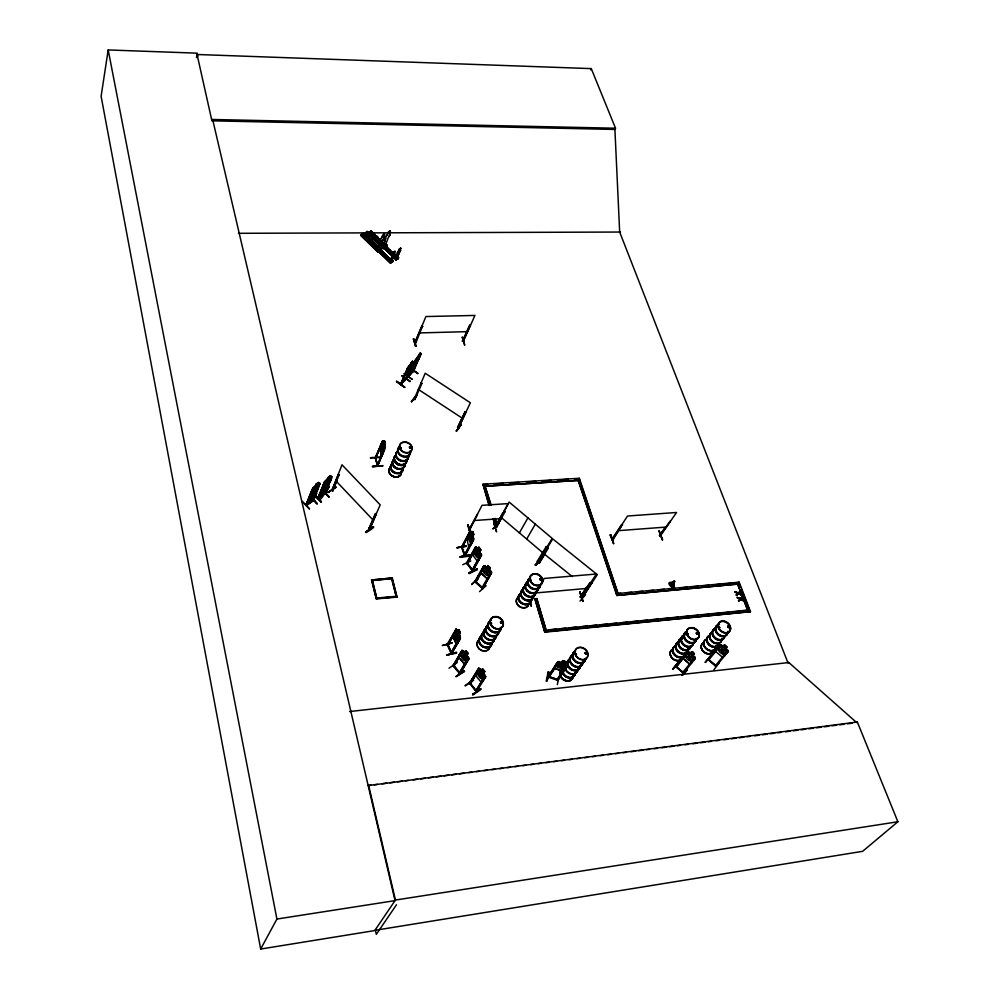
<?xml version="1.0" encoding="UTF-8"?>
<svg xmlns="http://www.w3.org/2000/svg" width="999" height="999" viewBox="0 0 999 999"><rect width="100%" height="100%" fill="white"/><g stroke="black" fill="none" stroke-linecap="round" stroke-linejoin="round"><path stroke-width="1.5" d="M469.405 528.746L477.472 514.285L469.68 529.645L469.493 528.683M483.916 565.771L474.925 581.855L475.349 580.918M475.849 582.155L483.953 567.569L483.229 566.92L483.728 567.769M580.007 601.098L585.564 594.717M473.414 539.91L473.576 538.361L473.563 539.972L465.01 556.056L461.8 546.59L461.476 547.165L461.863 548.126L469.717 532.317L461.838 548.026L462.137 546.553M380.332 248.376C380.607 249.6 378.484 248.626 379.932 246.79L381.668 248.476L381.193 249.688L364.473 233.142L360.639 235.252L377.647 251.798L378.808 251.136L361.626 234.503L360.914 235.002L378.097 251.548M379.183 248.139L379.682 246.94L381.406 248.614L381.094 249.475M380.457 248.539L379.195 250.537L383.067 239.748A3.159 1.174 -46.2 0 0 383.791 236.713L384.677 234.191M380.482 248.751L379.47 248.177M472.652 694.517L480.756 688.736L480.956 689.472L472.952 694.967L472.764 694.268M384.99 244.518L385.414 245.791L385.951 245.255M386.076 245.604L386.101 245.629M458.641 427.847L457.717 427.235L458.391 427.997L465.946 412.2L465.184 411.7L457.542 427.447L458.466 428.059L470.367 402.759L425.212 373.251L414.185 399.101L414.897 399.538M458.903 427.235L457.854 426.998L458.741 427.497M392.132 261.089L391.608 260.314L389.373 261.701L389.647 260.989L390.971 262.013L390.322 263.099L378.896 251.985L379.508 251.586M383.029 451.436L381.993 451.573L381.556 445.979L384.565 440.984L385.339 443.806L384.503 445.766L384.865 449.3L377.385 466.258L384.165 449.75L384.041 450.549M397.177 257.143L397.664 257.605M727.934 626.66L728.621 626.011L729.432 626.648M728.583 627.297L728.633 626.236M728.746 627.197L729.045 626.236M718.893 627.422L719.317 627.622M719.243 628.134L719.842 627.622M480.956 573.201L481.131 570.541L481.056 573.201L487.112 578.508L488.961 577.559L487.037 578.571L481.031 573.139M468.868 572.989L477.072 568.906L468.831 572.939M477.047 568.843L477.21 569.605L468.668 573.239L477.072 568.906M696.728 632.941L696.69 633.603M696.415 632.804L697.115 633.928L698.101 633.304M688.323 634.677L687.275 634.265L687.949 634.153M687.874 633.865L688.149 634.84L687.374 634.215M688.186 634.365L687.512 633.865M451.161 652.572L459.328 638.736L459.715 639.597L459.328 638.736M452.023 653.284L451.66 652.447M447.44 643.918L451.648 653.733L451.223 652.447M451.436 652.409L448.164 645.029L447.14 644.655C448.101 642.419 447.927 647.789 447.477 644.018M681.755 675.349L686.7 669.755L681.905 675.411M683.154 674.675L686.912 670.341L683.141 674.612M463.211 650.711L461.938 650.312L459.228 654.994L459.028 657.667L464.498 664.16L466.321 663.236M475.686 675.524L475.911 672.864L475.686 675.586L481.118 682.13L482.892 681.293M713.898 669.805L719.18 662.886M385.864 245.941L386.326 244.892L384.665 247.265L386.476 245.042L385.664 246.703M586.65 652.822L586.176 653.796L585.514 653.271M586.75 653.97L586.825 653.134M586.987 653.596L586.75 653.446M585.364 653.121L586.276 652.422M586.363 652.622L585.589 653.246M379.895 248.326L379.295 248.252M576.386 654.32L575.899 653.908M576.348 654.208L576.248 654.77M715.571 665.172L716.483 665.896L709.015 659.927M394.056 251.898L393.094 253.996A2.11 0.762 -46.1 0 0 391.983 256.343L390.234 261.363L391.795 260.627L392.008 261.288M708.316 658.94L709.14 659.59M709.415 659.452L708.516 658.666M478.796 560.089L477.172 560.938L472.477 554.707L472.864 551.923M472.652 554.67L472.939 551.997M586.376 587.549L580.444 597.165L582.23 597.689L591.708 583.216L590.946 582.617L581.306 597.002L581.893 596.203L582.617 596.778M673.601 585.576L674.5 581.181L670.391 583.766L671.39 585.976L673.089 586.113L674.675 581.418M693.706 659.028L694.455 659.665L693.706 659.028L682.642 672.527L683.216 671.827L683.603 672.914M683.94 672.839L676.46 666.808M541.708 579.57L541.258 580.332M690.346 653.383L688.536 652.772L686.051 655.881L686.35 658.391L688.885 660.564L691.308 660.414L693.818 657.305L692.906 655.569L694.38 653.92C690.971 647.689 691.345 656.306 688.536 651.723L687.1 651.498L675.461 666.458C675.137 664.572 678.046 666.408 676.261 667.032L687.075 653.309L686.313 652.659L686.875 653.533L676.373 666.733M675.736 665.809L676.71 666.146M539.785 579.557L540.509 578.571L540.147 579.532M397.677 257.717L396.853 257.442L397.827 257.829M397.465 257.867L398.077 257.505L396.853 258.991L397.977 257.417L397.527 258.604M530.781 579.807L530.744 580.456M531.231 580.806L531.006 580.094M539.885 562.362C537.375 560.252 540.471 564.635 538.748 562.225M539.797 562.287C539.223 564.398 537.749 560.714 539.485 562.474M394.155 251.611L395.092 251.311L394.568 253.172A2.11 0.762 -46.1 0 1 394.068 255.17L391.858 261.276M456.468 652.659L446.64 655.132L456.643 653.096M501.685 623.064L502.01 622.127M501.286 622.939L500.699 622.177M491.408 623.176L491.483 623.039M490.796 623.788L491.408 623.001L491.62 623.913M368.868 528.296L369.692 529.445L376.311 514.148L375.661 513.474L368.693 529.058L369.418 529.67M494.742 526.923L495.005 527.784L508.154 503.596L481.993 505.344L469.705 529.545M410.002 366.221L410.164 367.557L409.652 368.094L409.44 367.22L407.105 370.754L409.078 366.059L409.602 365.509L409.777 366.358L412.05 362.962L409.927 366.321M417.844 358.142L417.932 359.603L417.432 360.139L417.232 359.253L414.897 362.774L416.895 358.079L417.42 357.542L417.582 358.391L419.842 355.007L417.719 358.366M197.852 56.169L197.153 53.159L108.192 49.95L101.111 96.279L260.677 949.05L374.762 930.569L395.429 900.049L897.889 821.752L857.342 722.015L368.169 785.576L371.266 785.177M691.633 663.074L689.46 663.985L683.091 658.503C683.229 655.844 685.389 650.649 688.536 651.823L694.842 657.267L692.969 655.669L694.243 653.895M689.522 663.923L683.154 658.428L683.641 656.043M382.654 465.671C351.423 468.394 403.221 464.173 372.839 466.283M414.947 360.352L415.709 360.04L408.529 376.561L413.698 370.267L413.761 371.216L412.899 371.428L418.581 358.054M369.43 529.02L369.318 529.67L380.207 504.857L341.995 464.797L332.005 490.259L332.168 489.498L332.942 490.309M332.055 490.234C333.329 492.182 333.142 488.149 332.205 489.885M405.369 378.983L400.424 384.403L407.892 368.032L407.117 368.344M475.749 691.096L476.323 690.222L476.66 691.258M469.917 682.704L476.423 691.832L485.814 676.648L479.832 668.668L478.696 668.406L469.305 683.441L478.721 668.231L481.406 670.629L482.554 668.843L484.677 671.515L483.616 673.251L485.639 676.635L482.817 681.193M496.178 525.611L496.765 526.873L495.991 526.336L509.165 502.072L552.172 538.374L538.011 562.012L546.965 547.177L546.241 546.565L537.212 561.313L538.224 561.376M538.311 561.8L537.512 561.126L538.623 561.276M469.742 683.104L470.629 683.553L470.042 682.804M460.189 557.217C467.794 553.234 477.697 556.156 460.189 557.142M472.539 541.196L472.252 540.384L464.672 556.093L464.735 555.169M465.059 554.695L465.334 555.481L464.747 555.094L472.589 540.334M467.47 659.178L468.394 659.752L467.47 659.178L459.24 673.276L459.877 672.452M464.772 652.559L463.261 651.748L461.376 655.019L461.725 657.792L463.911 660.364L465.896 660.364L467.807 657.117L466.97 655.144L468.106 653.433L465.759 650.649L464.685 652.622L463.124 650.674L469.068 658.591L459.952 673.975L460.464 673.151L459.378 672.689M461.838 546.69L462.2 548.076L462.25 546.728M469.73 555.419L460.015 556.718L469.842 555.144M453.721 665.034L452.984 665.834L461.401 651.473L462.038 652.235L453.646 666.533L453.921 665.946M460.239 673.788L453.284 665.184M724.387 656.156L722.165 656.967L715.846 651.648L716.333 649.138M715.958 651.648L716.433 649.213M453.571 633.865L453.084 636.6L456.293 643.793M493.706 523.126L496.578 531.918L493.793 522.864M380.532 446.128C378.871 450.911 384.54 464.185 379.845 448.951L380.394 446.053M410.015 447.764L409.752 446.903M409.977 447.452L410.502 446.915M410.951 447.003L410.626 447.864L409.927 447.49M410.814 448.164L411.251 447.252M659.74 535.814L660.564 534.815M405.869 372.627C404.158 378.446 414.61 361.238 409.702 369.742M400.911 448.176L400 447.664L401.086 447.977M400.299 447.727L400.562 447.39M564.71 669.829L567.981 665.234A6.943 5.669 36.6 0 1 570.566 658.416M564.822 663.573L566.171 661.75L564.997 663.461M566.308 666.383L567.307 666.383L566.308 666.383L556.818 680.057L566.371 666.071M567.956 665.334L567.232 664.285L567.981 665.234A6.943 5.669 36.6 0 0 575.412 670.317A6.943 5.669 36.6 0 0 580.544 665.084M413.249 366.046L418.793 359.153L413.336 366.109L413.524 364.647M558.341 679.57L557.205 679.183L557.892 680.419L547.814 676.935L557.167 662.911L558.041 663.561L548.813 677.322L549.138 676.435L548.114 676.086M557.292 684.577L559.465 675.786M564.847 663.473L566.158 664.622L563.973 667.794L561.351 668.581L558.191 667.494L557.417 665.559L559.577 662.374L561.675 662.387L562.762 660.576L566.158 661.85M562.624 671.203L564.847 669.78L562.624 671.203L554.682 668.493L554.682 666.308L557.779 661.738L567.295 664.347M557.779 661.738L559.39 661.538M557.43 679.208L556.905 680.032L557.817 680.431L567.307 666.383M554.657 666.408L554.682 668.493M548.114 671.952C550.561 670.891 547.464 681.98 546.228 681.143L548.151 671.927M546.803 681.343L548.813 671.852M557.879 661.8L547.902 677.06L548.214 676.111M558.104 663.236L548.713 676.835M548.039 676.398L549.05 676.348M196.441 57.492L197.065 54.495L591.283 68.619L615.509 128.222L614.909 129.445L619.667 232.043L787.861 662.637L788.835 662.537L856.717 722.627L857.342 722.015M390.01 252.023L390.097 252.66M391.296 252.41L390.035 252.422M467.057 538.886C468.206 531.031 466.196 545.666 469.53 545.829M374.313 237.25L375.849 236.875M370.666 240.909L370.292 239.785L368.993 239.847M197.065 54.495L211.925 120.829L614.909 129.445M490.322 573.276L491.046 573.926L490.322 573.276L481.805 587.999L482.342 587.212L483.229 587.949M483.129 587.924L482.105 587.424M482.917 588.523L475.049 581.443M485.114 565.846L491.221 571.316L491.62 572.777L482.629 588.736L474.812 581.705L483.841 565.659M476.223 581.705L475.536 581.031M383.067 239.748L383.204 239.872A3.159 1.174 -46.2 0 0 383.928 236.838L384.378 233.841M390.397 231.468C389.61 229.533 387.113 234.078 387.362 234.94A3.147 1.174 -46.3 0 0 385.714 238.486L383.266 246.216L385.464 244.992L388.698 236.626A3.147 1.174 -46.3 0 0 389.435 233.604L390.259 231.343L389.573 233.729A3.147 1.174 -46.3 0 1 388.836 236.763L388.698 236.626M391.233 260.589L393.981 255.082M395.929 258.291L397.602 253.172A2.098 0.762 -46.2 0 1 398.726 250.836L398.638 250.749A2.098 0.762 -46.2 0 0 397.515 253.084L395.841 258.204L397.39 257.467L399.675 252.01A2.098 0.762 -46.2 0 0 400.187 250.012L400.699 248.264M472.877 570.991L466.945 562.999M472.015 570.479L480.057 555.756L480.894 556.356L480.057 555.756M472.302 569.942L472.927 570.729M466.595 563.061L474.887 548.251L475.437 549L467.27 563.973C469.031 563.399 465.759 561.475 467.544 563.436M377.684 465.709L375.599 458.266M390.459 231.219L388.648 231.631L387.237 234.815A3.147 1.174 -46.3 0 0 385.577 238.349L383.141 246.091L385.339 244.867L386.126 245.417M390.322 261.451L391.983 256.343M673.089 586.113L674.238 581.168M378.359 251.398L360.976 234.865L364.385 232.842C370.641 235.427 356.381 238.449 366.096 234.503M380.944 249.937L363.948 233.429L364.385 232.842M367.245 235.627L363.848 237.65L367.245 235.627C373.514 238.212 359.253 241.258 368.968 237.287M367.17 240.597L370.492 238.786C376.76 241.358 362.512 244.443 372.215 240.459M372.877 232.542L369.493 234.565L372.877 232.542C379.121 235.127 364.935 238.162 374.588 234.216M372.814 237.512L376.111 235.702C382.367 238.262 368.181 241.333 377.834 237.362M376.873 248.489L376.573 249.35L378.296 251.036L378.609 250.175L376.873 248.489L376.236 249.7L379.37 247.64M379.857 248.114L377.51 249.213L379.932 241.471A3.159 1.174 -46.2 0 1 381.568 237.937L382.729 235.065L384.515 233.966M379.52 247.627L377.51 249.213L380.057 241.596A3.159 1.174 -46.2 0 1 381.705 238.062L384.29 234.016M378.609 250.175L377.972 251.386L381.443 249.638L364.285 233.042M728.121 626.623C728.171 624.25 726.835 628.396 729.108 627.472M381.393 250.362C376.236 254.196 381.843 248.351 382.492 251.623M382.505 245.367L382.192 246.229L383.928 247.902L384.24 247.04L382.505 245.367L381.868 246.578L384.053 245.192M380.344 252.71L382.542 251.473M381.106 253.459L383.316 252.235C387 253.946 378.609 255.831 384.478 253.359M384.24 247.04L383.591 248.264L387.05 246.528L386.201 246.89M384.665 247.265L385.876 245.255M718.843 627.347L719.617 627.247L719.168 627.971M387 247.228L384.702 248.689L387 247.228L388.099 248.489M383.291 255.594L385.502 254.358C389.185 256.069 380.794 257.967 386.65 255.482M386.7 246.353L387.275 245.354L385.289 243.818L387.275 245.354M385.964 249.575L388.149 248.351M386.725 250.324L388.923 249.101C392.595 250.811 384.24 252.685 390.085 250.225M388.911 252.447L391.096 251.211C394.792 252.759 386.401 254.857 392.207 252.485M393.007 253.908L394.98 251.286M391.433 260.414L391.845 259.74L392.857 261.638L381.331 250.487L380.669 250.986L392.257 261.913M391.758 261.026C391.146 262.125 392.257 260.577 391.695 260.951M302.235 501.61L309.378 508.941M392.033 261.875L392.37 260.577M393.007 260.876L390.759 262.587M697.789 633.691L697.577 633.066M397.202 257.23C395.941 257.33 399.538 256.231 398.214 258.379L396.366 259.415L395.417 257.73L394.98 258.529L397.127 257.355M398.726 250.836L399.288 249.063M396.578 258.853L396.141 259.653L398.601 257.705M396.853 257.517L397.44 256.581M397.09 257.605L399.588 251.923A2.098 0.762 -46.2 0 0 400.099 249.925L400.749 248.526M696.228 633.016L697.277 632.667M698.164 633.541L697.04 633.728L696.703 632.817M696.728 632.991L697.427 632.704M306.568 504.12L306.718 505.057L312.375 489.048L305.706 505.194L306.705 504.208M312.625 489.298L305.944 505.444L313.486 487.312L312.5 488.636M315.909 493.281L308.903 498.451L307.118 505.019L312.999 500.974L316.546 493.369L314.161 494.493L314.897 492.569M315.322 493.406L318.781 484.44L317.757 484.64L318.531 482.48L315.971 484.19L312.475 491.371L313.162 492.07L317.395 488.074M315.309 486.226L316.034 484.203L318.606 482.567M313.898 497.952L309.69 501.898L308.991 501.223L312.512 494.155L315.085 492.532M688.199 634.065L688.249 634.777M317.67 484.565L318.531 482.48M314.997 492.457L314.235 494.58L315.259 494.38M313.149 500.024C314.435 497.814 312.125 502.809 312.837 499.825M312.974 500.749L319.268 484.415L318.818 485.139M314.935 495.779L318.731 485.839M313.037 501.023L316.458 493.456M318.144 488.723L316.546 491.233L320.067 483.429L313.636 500.337L306.144 505.369M318.132 498.489L324.475 482.155L317.682 498.301C319.068 498.326 328.621 490.297 324.925 493.956M318.007 498.501L324.6 481.63L330.607 475.624L329.92 477.659L331.556 476.573L324.687 481.718L322.64 488.349C327.023 487.162 332.779 479.945 331.418 476.573M318.531 497.727L318.381 497.964M326.498 491.795C337.625 471.029 312.525 517.445 321.016 491.533M312.999 499.6L317.07 503.771L313.124 499.275M328.159 477.397L327.322 479.27M330.607 475.624L329.408 481.218L325.212 485.189L324.55 484.49L325.949 480.856L327.46 479.358M326.149 487.637L326.998 485.589L326.223 487.724L327.235 487.524M324.438 493.731L325.137 493.381M327.285 486.563L329.495 480.881M314.897 496.053L321.366 502.072L315.397 495.516M324.75 494.006L325.374 492.644M327.422 487.524L330.744 478.996M325.662 493.031L331.993 476.66M335.964 487.125L328.172 492.332M336.014 487.162L328.334 492.12M324.9 492.769L328.958 496.915L325.025 492.445M332.018 490.134L338.449 474.325L339.086 474.987L332.642 490.796M332.754 490.184L332.617 490.859M332.717 490.871L336.925 480.469M375.399 513.648L369.118 528.771M369.917 528.946L368.868 528.421M413.836 338.736L416.283 346.079L415.646 346.428L413.361 338.711L415.671 346.391M396.703 381.356C421.079 399.775 380.095 369.268 404.695 387.013M421.703 326.273L422.627 326.523L421.703 326.273L414.947 342.432C417.082 342.095 415.284 342.819 415.484 342.195L416.283 342.083M415.035 342.694L425.924 316.546L474.937 315.434L463.274 341.396L462.362 341.084L463.149 340.984M415.884 342.744L422.54 326.248M404.295 373.763L412.312 379.333L404.083 373.988L404.495 373.389M478.434 670.404L478.071 669.442L478.721 670.217L469.967 684.29L470.591 683.441M407.929 367.295L400.699 384.603L407.929 367.295L413.349 361.8L406.094 379.046L405.482 378.721L406.343 378.471M380.344 457.092L370.554 457.629M401.536 383.404L400.736 383.678M405.582 379.533L412.699 363.012L411.788 363.074L412.624 360.876L408.966 366.396L407.642 370.766L410.851 366.533M405.207 379.395L409.702 368.668M405.482 379.595L412.412 362.824L411.925 363.324M408.691 375.861C410.04 374.737 407.767 375.624 408.991 376.148M415.846 359.365L408.466 376.623L415.896 359.328L420.804 353.796L419.493 355.057L420.504 352.984L413.349 371.578M375.324 458.504L382.118 442.107L375.124 457.917L375.761 458.653L375.512 457.704M375.661 458.104L382.692 440.809L375.399 458.591M420.417 352.922L416.783 358.404L415.434 362.799L418.618 358.579M412.924 371.466L413.161 370.891M413.386 371.603L421.041 353.796L418.818 359.265M384.465 440.984L383.741 442.944L383.254 441.108L385.027 447.689M384.553 441.933L384.74 444.28L385.015 443.631M384.353 445.741L385.277 443.781L384.465 441.146M459.178 673.189L459.977 672.477M377.772 464.747L377.185 465.509L384.565 447.802L384.503 445.766M384.165 449.75L377.422 466.183L375.537 457.792M454.27 665.846L453.621 665.009M586.013 653.796L586.725 653.271M585.202 652.584L585.027 653.309M585.489 652.609L586.063 653.808M411.788 401.486L416.62 395.816M414.61 398.189L415.159 399.313L414.485 398.139M414.76 399.475L414.31 398.351L414.185 399.101M415.334 398.901L414.86 399.475L421.915 383.379L420.979 383.092L421.915 383.379M365.759 532.18C375.399 524.762 377.023 525.998 366.158 532.592L365.896 531.868L373.501 526.76M369.58 529.045L369.268 528.146L368.619 528.846M462.187 337.387L464.61 344.98M462.45 341.346L469.605 325.087L470.417 325.062L462.537 341.034M470.417 325.062L463.224 341.021M590.734 69.855L591.283 68.619M371.541 579.994L392.232 577.996L396.978 597.115L376.311 598.901L371.541 579.994L392.232 577.996M372.24 580.469L391.808 578.558L396.266 596.64L376.748 598.326L372.24 580.469L391.808 578.558M660.526 535.701L676.535 512.487L627.547 516.008L612.187 539.485L613.124 539.423L622.414 524.6L621.59 524.675L612.037 539.135L613.473 538.911L612.212 539.085M660.863 535.252L659.527 535.489L660.426 535.414M672.277 586.251L674.45 581.643M376.311 598.901L371.678 579.682M376.748 598.326L372.39 580.157M456.143 431.019L461.126 424.575L456.343 430.769M457.667 427.634L465.184 411.7M500.561 621.89L500.849 623.251L502.085 623.176M501.66 623.001L502.097 622.752M580.219 596.715L582.679 596.89M580.644 596.253L581.605 596.153M489.035 505.556L482.967 484.228L579.32 478.259L618.006 593.531M385.352 244.892L385.764 245.255M484.565 484.59L491.133 504.957M530.944 600.624L530.769 601.598L536.475 591.945M531.268 601.023L529.882 601.311L530.269 600.686M470.067 532.442L468.032 524.7L470.167 532.117M466.471 546.316L456.868 547.739L466.633 546.128M461.488 547.327L469.38 532.355M471.69 533.541C474.063 528.109 471.241 536.6 471.103 531.456L470.279 531.081L461.55 547.227L464.647 556.006L464.985 554.607M472.789 532.479L473.101 534.877L473.426 534.265M472.677 536.313L473.663 534.453L472.664 531.693M471.79 533.528L470.941 532.667L469.118 536.126L468.868 539.073L469.842 541.833L471.153 541.845L472.989 538.399L472.789 536.301L473.838 534.477L472.664 531.53M464.285 555.294L472.252 540.384M465.297 555.394L465.059 556.018L464.647 554.657M473.514 539.897L470.929 544.905L469.53 545.691M462.737 564.685L470.829 560.963M475.512 547.002L476.573 547.402L475.512 547.002L466.683 563.249L472.577 571.178L481.393 555.132M467.132 563.923L475.437 549M260.677 949.05L276.91 919.043L108.192 49.95M477.884 549.063L478.883 547.215L480.906 549.937L479.895 551.773L480.469 553.721L478.608 557.13L476.81 557.23L474.937 554.707L474.725 551.898L476.573 548.463L477.909 549.213L478.908 547.365L477.822 549.263M406.006 379.121L400.811 384.553M400.487 384.353L405.794 378.771M479.707 551.798L480.806 549.912L478.883 547.215M492.957 528.958L499.175 522.814L493.106 528.633M494.542 527.759L503.009 512.524M472.365 570.304L480.344 555.606M476.486 547.352L481.568 555.157L472.577 571.253L472.764 570.579M496.54 526.798L505.044 511.713M496.89 526.56L495.879 526.186L496.678 526.81L502.185 516.933M471.64 584.415L478.334 578.234M475.699 582.442L483.953 567.569M442.457 645.491L452.335 642.832L442.432 645.504M457.617 643.181L456.193 643.955L452.909 636.613L456.193 629.02L460.327 636.813L460.302 638.473L451.361 653.92L447.115 644.48L455.519 630.232L455.906 631.093L447.952 645.404M489.248 569.767L490.459 567.894L487.837 565.546L486.8 567.569L485.214 566.945L483.329 570.329L483.828 572.939L486.263 575.124L488.386 574.862L490.284 571.478L489.435 569.717M456.193 629.02L447.677 644.517M447.477 645.304L455.906 631.093M447.614 645.479L447.864 643.955M479.52 591.633L486.176 585.639M481.943 588.124L482.242 587.599M458.953 629.745L457.967 631.693L456.93 630.706L455.069 634.015L454.97 636.987L456.281 639.909L457.779 640.072L459.652 636.788L459.278 634.627L460.364 632.891L458.953 629.745L457.854 631.718L456.918 629.62M482.554 588.661L491.595 572.664M396.541 381.68L404.508 387.362M446.64 655.132L456.568 652.322L446.815 654.869M460.177 632.879L459.178 634.652L460.414 638.448L451.66 653.621M451.948 653.109L451.223 653.846L450.874 653.084L458.991 638.823M519.393 532.879L527.922 517.907M411.251 447.652L409.702 447.727M409.39 446.99L410.027 446.74M409.827 447.202L410.439 446.59L411.288 447.315M473.239 570.541L472.714 569.83M449.038 668.194L457.23 662.524M401.049 448.014L400.299 448.139M453.271 665.334L462.1 650.374M526.685 539.06L535.314 524.15M459.665 672.502L454.195 665.983L453.558 666.495L462.038 652.235M464.735 652.409L465.759 650.649M467.907 653.458L466.883 655.207L469.068 658.591M456.068 676.585L464.273 670.903L456.068 676.585L464.498 671.615L464.273 670.903M467.744 658.99L459.24 673.139M459.765 673.838L468.981 658.516M579.595 480.332L485.064 486.238L579.595 480.332L579.32 478.259M384.777 244.83L385.377 245.08M450.911 652.996L451.098 652.497M535.227 564.897L541.371 558.628L535.676 565.272L535.452 564.647M535.714 565.372L541.558 558.853L535.876 565.059M538.548 562.437L552.722 538.886L597.315 574.65L582.429 597.414L581.455 597.127M539.148 563.024L548.239 548.289L547.489 547.689L548.039 548.501M473.626 680.269L465.384 685.876M539.373 563.099L545.167 553.371M673.363 582.642C661.638 579.944 677.21 594.043 673.863 583.853M470.117 684.327L478.721 670.217M481.456 670.416L482.505 668.693L484.877 671.49L483.728 673.276L484.54 675.162L482.567 678.371L480.556 678.333L478.346 675.736L478.009 672.964L479.957 669.755L481.493 670.566M530.194 600.799L531.281 606.118L529.57 602.16M531.068 599.862L533.379 596.103M534.927 593.593L539.56 586.925M540.983 583.741L544.23 578.458L596.428 574.013L581.206 597.102M530.007 601.71L530.094 600.799M484.19 677.21L475.699 691.133L484.478 677.022L485.127 677.797L484.478 677.022M530.781 601.648L539.66 587.25M546.128 630.157L536.775 598.601L534.89 598.776L544.792 632.18L750.511 611.65L739.185 582.18L616.183 593.693M531.256 606.043L529.782 600.536M536.775 598.601L545.666 628.671M328.421 484.278L330.057 481.805M463.698 340.734L462.699 340.771M544.218 630.344L748.114 610.077L743.144 610.951M315.497 487.787L318.344 484.54L315.884 487.862C317.907 488.499 315.497 490.696 315.209 488.623L312.287 491.983L314.835 488.561C312.862 487.375 315.434 486.276 315.696 487.587M544.792 632.18L534.89 598.776M610.077 535.002L610.776 534.665L613.623 543.631L610.139 534.964M376.186 237.987L375.412 236.501L374.338 237.45M612.35 539.472L612.699 538.948M620.766 527.135L612.924 539.035M612.986 539.423L613.186 538.511M580.781 595.204L580.044 591.995M613.623 543.631L610.689 534.702M589.76 582.892L590.621 582.817L589.76 582.892L580.357 597.127L581.268 596.99M590.521 582.492L580.394 596.703M580.694 596.615L582.842 601.398L580.044 591.982M583.079 601.111L579.919 592.195L582.842 601.398M671.39 585.976L674.313 581.605M408.216 376.248L413.511 370.854L408.953 375.399M415.047 342.432L415.871 342.395M302.322 501.398L309.503 508.678M561.575 662.399L562.837 660.676L565.996 661.862M396.491 904.769L376.311 934.34L375.374 930.256M659.153 531.006L662.2 539.797M558.204 679.495L558.004 680.057M616.783 595.454L738.124 584.04L616.783 595.454L578.109 479.982L617.082 595.017M659.527 535.489L665.097 527.422M659.54 535.789L670.379 521.378L669.555 521.441M659.627 535.776L669.392 522.327M494.393 527.46L495.304 527.247L494.78 526.873M456.618 431.306L461.051 424.887M465.946 412.2L465.022 411.913M748.438 612.237L737.137 582.767L739.185 582.18M677.859 662.549L672.614 669.318L678.246 662.849M737.637 593.493L735.114 591.858L738.199 592.819L736.5 595.491L738.511 593.556L741.42 594.817L738.286 593.831L738.848 593.169L741.42 594.817M735.376 592.532L735.339 591.583M736.226 594.78L737.861 593.206L735.601 592.257M690.284 653.446L691.695 651.698L694.38 653.92M736.5 595.491L736.45 594.492M740.009 591.146L740.059 592.132L740.009 591.146L737.974 593.106L735.114 591.858M740.396 598.563L739.834 599.225L737.299 597.589L740.396 598.563L742.207 596.865L742.257 597.864L742.207 596.865M737.562 598.276L737.524 597.315M741.196 595.092L741.158 594.143M738.423 600.524L738.698 601.236L740.059 598.95L737.786 597.989M683.416 673.301L695.292 658.541L694.904 657.205M743.393 600.836L743.356 599.887L741.046 598.901L740.484 599.575L743.393 600.836L743.356 599.887M399.513 248.938L400.611 248.127M710.376 655.744L705.269 662.412L710.913 655.831M720.079 644.767L708.041 659.577L708.741 658.753M414.398 398.401L415.259 398.601M709.302 659.24L708.603 660.064L719.942 646.478L719.005 646.053L719.942 646.478M411.263 401.511L416.221 395.504M723.214 646.403L724.6 644.73L723.201 646.603L721.44 645.928L718.88 649.038L719.143 651.523L721.665 653.683L724.113 653.521L726.698 650.424L725.936 648.726M697.864 633.591L697.24 633.965M698.051 633.878L696.278 633.491M725.736 648.776L727.322 647.052L724.537 644.792M726.56 652.122L727.309 652.759L726.56 652.122L715.321 665.771M724.312 656.068L728.046 651.585M721.39 644.967L719.954 644.742L721.44 644.979L727.784 650.312L728.096 651.71L715.946 666.358L708.116 659.153M672.602 583.379L674.5 581.181M727.784 650.312L727.996 651.66M591.708 583.216L590.946 582.617M326.998 485.589L320.941 491.558M705.269 662.412L710.988 655.856M709.327 659.377L708.628 660.039M586.875 653.708L586.038 654.145M682.642 672.527L683.216 671.827M695.229 658.616L694.817 657.217M681.98 675.074L686.688 669.742M363.299 233.778L380.719 250.062L381.268 249.55M367.457 231.531L384.403 248.039L383.279 248.664L366.283 232.18L366.708 231.568L383.941 248.301M383.529 248.414L366.558 231.93L367.27 231.443L384.403 248.039M379.183 251.586L390.497 262.924L392.532 261.838L381.281 250.587M386.75 247.602L397.727 258.903L398.439 258.479M576.123 653.733L575.499 654.145L576.273 654.67M575.736 653.771L576.148 654.657M672.614 669.318L678.458 662.649M675.499 666.42L683.703 672.964M395.916 259.927L396.653 259.528M670.679 585.352L674.2 581.505M317.807 498.164L321.291 495.979M408.903 375.986L413.099 371.054M540.159 579.008L541.433 578.958M540.284 579.033L540.209 579.682M500.711 621.74L500.474 622.852M418.656 355.519L419.705 354.42M419.705 355.394L420.467 355.082L419.98 355.582M491.233 623.114L490.784 623.588M490.959 623.314L491.008 623.626M420.504 352.984L418.656 354.757M419.992 353.746L416.708 358.067M535.327 564.91L541.396 559.053M546.965 547.177L546.241 546.565M381.618 455.556L382.667 454.508M323.876 489.285L322.365 490.759L320.979 494.33L321.653 495.017L325.836 491.096L331.293 477.572M377.784 466.146L375.412 457.342M496.678 526.81L497.277 526.086L496.453 525.387M504.333 511.113L504.832 511.913M741.982 597.152L740.172 598.838L737.299 597.589M738.698 601.236L740.709 599.288L743.618 600.549M305.794 505.007L313.848 499.687M742.482 597.577L740.821 599.175L743.131 600.162M740.284 591.858L738.623 593.443L740.933 594.43M471.653 584.54L478.371 578.246M410.751 447.802L411.014 447.14M321.478 501.773L315.372 495.516M400.599 448.114L400.686 447.452M897.889 821.752L862.636 851.323L374.925 930.331M390.921 262.687L379.558 251.486M395.954 259.927L384.528 248.851L385.302 248.426L396.678 259.503M396.253 259.74L384.802 248.451M377.672 251.785L360.651 235.252M380.557 250.05L363.636 233.391M380.844 250.824L392.37 261.925M383.304 248.664L366.358 232.143M385.939 247.165L369.992 231.743M386.351 246.928L370.267 231.493M386.463 247.702L398.151 258.654L386.563 247.702M366.745 231.943L383.766 248.389M670.304 584.54L674.138 581.368L670.391 583.766M384.852 254.882L384.79 255.994L385.364 255.032M370.617 240.909L369.468 241.046M376.024 238.112L376.123 236.863M674.362 581.143L670.916 583.241M409.99 381.581L402.023 375.961M417.682 373.638L409.752 368.044M472.552 694.492L480.731 688.723M317.07 503.771L313.411 499.3M328.958 496.915L325.299 492.47M465.059 685.564L473.126 680.119M469.73 683.304L476.236 691.683M470.704 683.641L469.992 684.24M307.904 503.396L310.302 501.785M324.525 493.681L325.624 492.994M322.64 488.349L328.446 484.303M324.725 482.417L323.776 482.617M310.514 495.154L316.471 491.146L310.602 495.054L310.614 493.781M313.586 487.437L320.142 483.504M328.221 477.41L330.569 475.824M464.498 664.16L459.115 657.617L459.228 654.994M324.613 487.362L326.973 485.789M327.822 486.525L328.584 486.613L326.336 487.599M322.103 490.459L328.484 486.688M468.106 653.433L465.671 650.711M328.259 492.47L335.801 487.337M338.449 474.325L338.823 475.162M405.981 378.259L401.024 383.778M728.283 625.973L728.196 626.773M729.095 627.597L729.42 626.598M558.166 679.857L548.251 676.523M585.739 652.397L585.139 653.546M575.874 654.02L576.573 654.033M390.971 262.013L389.647 260.989M391.258 262.15L391.933 261.775M395.417 257.73L396.416 258.941M379.046 250.387L380.057 249.825M500.624 621.74L501.461 621.678M456.193 643.818L457.679 643.044M469.18 529.27L469.867 528.671M469.018 573.651L477.222 569.567M464.473 664.035L466.246 663.136M481.181 553.683L481.568 555.157M481.093 681.992L482.904 681.131M722.227 656.892L724.375 655.993M317.158 503.671L313.087 499.488M329.046 496.815L324.987 492.657M384.69 254.907L384.627 255.919M460.264 632.916L458.853 629.77M459.365 634.665L460.214 636.838M457.954 631.53L456.081 629.045M715.883 666.258L716.533 665.496M719.38 627.185L719.33 627.872M586.538 653.97L585.239 653.458M501.298 621.753L501.111 622.852M462.799 340.459L463.611 340.472M540.759 580.044L541.533 579.57L540.909 580.044M541.271 580.219L539.885 579.495M380.294 250.299L363.374 233.754M378.721 251.199L361.626 234.503M475.936 581.918L475.249 581.306M410.589 447.752L410.864 446.878M276.91 919.043L395.03 900.623L212.962 120.842M466.358 545.991L456.868 547.739M462.075 547.739L464.86 554.67M472.739 536.351L473.576 538.361L471.103 531.456L470.304 531.206M374.35 784.777L377.447 784.377M382.08 783.778L386.725 783.191M389.81 782.791L394.455 782.192M397.54 781.792L402.185 781.193M405.269 780.793L408.366 780.394M412.999 779.794L417.644 779.195M420.729 778.808L425.374 778.209M428.459 777.809L433.104 777.21M436.188 776.81L440.834 776.211M443.918 775.811L448.563 775.212M451.66 774.824L456.293 774.225M459.39 773.825L464.023 773.226M468.656 772.627L471.753 772.227M476.386 771.628L479.483 771.228M484.115 770.641L487.212 770.241M491.845 769.642L494.942 769.242M499.587 768.643L502.672 768.243M507.317 767.644L510.402 767.244M515.047 766.645L518.131 766.258M522.777 765.659L525.861 765.259M530.506 764.66L533.591 764.26M538.236 763.661L541.321 763.261M545.966 762.662L549.05 762.274M553.696 761.675L556.78 761.275M561.426 760.676L564.51 760.276M569.155 759.677L572.24 759.277M576.885 758.678L579.969 758.278M584.615 757.692L587.699 757.292M592.345 756.693L595.429 756.293M600.074 755.694L603.159 755.294M607.804 754.695L610.901 754.295M615.534 753.708L618.631 753.308M623.264 752.709L626.361 752.309M630.993 751.71L635.626 751.111M638.723 750.711L643.356 750.112M646.453 749.725L649.55 749.325M654.183 748.726L657.28 748.326M661.912 747.727L666.558 747.127M669.642 746.728L674.288 746.128M677.372 745.741L680.469 745.341M685.102 744.742L688.199 744.342M692.831 743.743L697.477 743.144M700.561 742.744L705.207 742.145M708.291 741.745L711.388 741.358M716.021 740.759L719.118 740.359M723.751 739.76L728.396 739.16M731.48 738.761L736.126 738.161M739.21 737.761L743.855 737.175M746.94 736.775L750.037 736.375M754.67 735.776L759.315 735.177M762.399 734.777L767.045 734.178M770.129 733.778L774.774 733.191M777.871 732.791L780.956 732.392M785.601 731.792L790.234 731.193M793.331 730.793L797.964 730.194M801.061 729.794L805.694 729.195M808.79 728.808L813.423 728.209M816.52 727.809L821.153 727.21M824.25 726.81L828.883 726.211M831.98 725.811L836.613 725.212M839.709 724.824L844.342 724.225M847.439 723.825L852.072 723.226M384.652 255.02L385.464 255.257M375.874 238.024L374.4 237.275M369.518 239.573C366.795 241.346 372.864 241.646 369.717 239.76M787.811 662.524L788.835 662.537L349.55 711.55M530.856 601.548L530.094 601.673M548.851 629.894L556.555 629.133M559.64 628.833L565.809 628.234M568.893 627.934L576.61 627.185M579.695 626.885L587.4 626.136M590.484 625.836L596.653 625.224M599.737 624.924L607.442 624.175M610.526 623.875L616.695 623.276M621.328 622.827L627.497 622.227M630.581 621.927L638.286 621.166M641.37 620.866L647.539 620.267M652.16 619.817L658.329 619.218M661.413 618.918L669.13 618.169M672.215 617.869L678.383 617.257M683.004 616.808L689.173 616.208M692.257 615.908L698.426 615.309M703.046 614.86L709.215 614.26M712.299 613.96L720.017 613.199M723.101 612.899L729.27 612.3M733.89 611.85L740.059 611.251M545.067 631.743L750.511 611.65M617.732 593.556L620.841 593.269M625.486 592.857L631.693 592.295M636.351 591.87L642.544 591.308M647.202 590.896L653.396 590.334M658.054 589.909L664.26 589.348M668.905 588.935L675.112 588.374M679.757 587.949L687.512 587.25M690.621 586.962L698.363 586.263M703.021 585.851L709.228 585.289M713.873 584.865L720.079 584.303M724.725 583.891L732.479 583.191M535.302 592.981L586.925 588.423M376.898 598.014L396.416 596.328M376.448 598.601L397.127 596.815M612.25 539.435L613.061 539.36M622.527 524.9L621.59 524.675M617.956 530.694L666.445 527.047M497.202 526.273L495.342 526.398L493.081 518.956M474.013 520.541L499.887 518.718M482.717 484.702L487.662 484.39M493.856 484.003L503.146 483.429M509.34 483.041L518.643 482.467M526.386 481.993L535.676 481.406M541.87 481.019L551.161 480.444M557.355 480.057L568.206 479.383M574.4 479.008L579.045 478.721M372.702 466.545L382.567 466.071M375.636 458.017L375.749 457.142M382.317 442.882L381.768 442.12M715.946 666.308L708.066 659.552M537.974 561.938L537.3 561.326M419.155 332.929L467.669 331.643M496.478 525.474L496.828 526.261M238.461 233.304L620.529 232.043M212.225 119.48L615.509 128.222M728.895 627.522L727.859 626.985M501.086 621.565L501.86 621.778M580.794 596.59L580.531 597.115M410.577 448.076L409.89 447.889M368.956 528.746L369.667 529.37M415.484 342.195L416.108 341.82M332.28 489.96L333.004 490.646M375.624 238.049L374.5 237.475M459.827 673.888L453.022 665.809M315.859 493.369L316.533 493.531M319.368 483.429L320.042 483.591M483.766 565.734L485.127 565.946M697.102 632.492L697.814 632.854M464.71 344.93L462.337 337.063M384.827 255.881L385.502 255.145M478.633 668.294L479.92 668.706M549.15 676.61L557.105 679.32M547.902 677.06L548.613 677.31M557.105 663.236L558.041 663.561M554.695 668.393L562.637 671.103M390.272 252.66L391.283 252.272M391.096 262.65L379.133 251.723L390.497 262.924M501.573 621.853L502.347 622.414M382.592 440.821L383.241 441.221M475.499 582.317L476.086 581.53M414.897 399.463L414.21 399.063M418.281 389.373L462.862 418.569M409.827 367.819L417.907 373.439L409.815 367.832M369.168 241.096L368.743 240.16M543.843 553.658L572.352 576.61M586.45 652.509L586.613 653.296M500.899 517.207L543.306 553.146M675.436 666.321L683.466 673.251M487.812 565.746L490.272 567.944M476.136 581.855L482.255 587.362M399.188 249.263L400.786 248.351M370.979 231.006L383.853 243.456M370.904 231.144L380.444 240.397M397.265 256.681L398.426 257.804M371.765 232.392L380.257 240.609M382.367 242.67L386.613 246.778L370.342 231.356M382.255 245.504L383.978 247.19M391.67 259.84L392.832 260.964M381.143 250.724L392.557 261.825M376.623 248.626L378.359 250.312M361.051 234.64L377.297 250.362M322.602 486.95L322.565 488.274M315.247 495.791L321.366 502.072M310.527 493.843L310.589 495.242M319.043 496.765L319.018 498.064M311.8 496.153L308.903 498.451M307.043 504.945L307.143 503.596M335.739 480.681L373.389 520.367M461.113 651.66L461.763 652.422M476.411 690.359L476.598 691.445M470.616 683.791L476.136 690.346M409.615 447.827L409.44 447.14M474.6 548.401L475.149 549.138M467.757 563.448L472.452 569.83M373.401 527.01L365.909 531.88M673.314 584.003L673.688 584.802M455.182 630.319L455.569 631.181M738.848 582.604L740.459 586.813M741.545 589.622L750.162 612.062M737.674 584.165L747.901 610.826M580.094 481.805L617.507 592.057M495.192 518.369L497.452 525.811L495.591 525.949L493.331 518.493M485.014 486.076L490.884 505.432M494.942 518.831L496.303 523.289M482.967 484.228L489.273 505.082M467.644 524.999L470.217 533.891M380.232 457.455L370.442 457.979M392.095 578.296L396.978 597.115M391.658 578.871L396.266 596.64M368.531 784.927L395.429 900.049M498.613 631.58A6.931 5.744 32.2 0 1 493.206 636.725A6.931 5.744 32.2 0 1 485.789 631.755A6.931 5.744 32.2 0 1 488.648 624.899M498.638 632.916A7.03 5.832 32.2 0 1 488.823 635.189A7.03 5.832 32.2 0 1 487.362 625.362M496.615 634.914A6.931 5.744 32.2 0 1 491.208 640.059A6.931 5.744 32.2 0 1 483.803 635.089A6.931 5.744 32.2 0 1 486.675 628.234M496.753 634.652A6.906 5.732 32.2 0 1 487.687 638.873A6.906 5.732 32.2 0 1 485.477 628.746M501.236 627.409A7.055 5.832 32.1 0 1 491.97 631.705A7.055 5.832 32.1 0 1 489.697 621.378M498.801 632.454A6.943 5.744 32.2 0 1 489.123 634.69A6.943 5.744 32.2 0 1 487.674 624.987M500.786 629.158A6.968 5.757 32.2 0 1 491.083 631.393A6.968 5.757 32.2 0 1 489.635 621.678M498.751 632.717A7.03 5.832 32.2 0 1 488.936 634.989A7.03 5.832 32.2 0 1 487.475 625.149M501.348 627.21A7.055 5.844 32.1 0 1 492.095 631.505A7.055 5.844 32.1 0 1 489.822 621.178M501.398 626.96A6.968 5.757 32.1 0 1 495.979 632.117A6.968 5.757 32.1 0 1 488.523 627.122A6.968 5.757 32.1 0 1 491.396 620.254M491.695 644.218A6.868 5.719 32.4 0 1 482.105 646.465A6.868 5.719 32.4 0 1 480.706 636.825M492.132 642.482A6.956 5.807 32.4 0 1 482.979 646.778A6.956 5.807 32.4 0 1 480.769 636.538M496.403 635.227A6.893 5.732 32.3 0 1 487.337 639.447A6.893 5.732 32.3 0 1 485.139 629.333M496.54 635.039A6.931 5.744 32.2 0 1 491.133 640.184A6.931 5.744 32.2 0 1 483.728 635.227A6.931 5.744 32.2 0 1 486.588 628.371M494.468 638.611A6.981 5.807 32.3 0 1 485.289 642.906A6.981 5.807 32.3 0 1 483.066 632.642M492.295 642.057A6.868 5.719 32.3 0 1 486.925 647.177A6.868 5.719 32.3 0 1 479.582 642.257A6.868 5.719 32.3 0 1 482.442 635.426M494.243 638.823A6.893 5.732 32.3 0 1 488.861 643.955A6.893 5.732 32.3 0 1 481.493 639.023A6.893 5.732 32.3 0 1 484.353 632.18M492.257 642.295A6.956 5.807 32.3 0 1 483.091 646.578A6.956 5.807 32.3 0 1 480.894 636.338M494.592 638.411A6.993 5.807 32.3 0 1 485.402 642.707A6.993 5.807 32.3 0 1 483.179 632.442M494.642 638.174A6.893 5.732 32.3 0 1 485.576 642.407A6.893 5.732 32.3 0 1 483.379 632.28M537.799 588.611A6.768 5.457 32.2 0 1 529.058 592.582A6.768 5.457 32.2 0 1 526.748 582.842M538.036 588.386A6.856 5.532 32.2 0 1 529.17 592.419A6.856 5.532 32.2 0 1 526.823 582.542M535.701 593.169A6.731 5.445 32.2 0 1 525.711 594.717A6.731 5.445 32.2 0 1 526.173 585.277M540.496 584.378A6.881 5.544 32.2 0 1 535.264 589.335A6.881 5.544 32.2 0 1 527.884 584.427A6.881 5.544 32.2 0 1 530.581 577.784M538.211 587.936A6.768 5.457 32.2 0 1 533.054 592.819A6.768 5.457 32.2 0 1 525.799 587.999A6.768 5.457 32.2 0 1 528.459 581.455M540.272 584.602A6.793 5.47 32.2 0 1 535.102 589.485A6.793 5.47 32.2 0 1 527.822 584.652A6.793 5.47 32.2 0 1 530.481 578.096M538.161 588.186A6.856 5.532 32.2 0 1 529.295 592.22A6.856 5.532 32.2 0 1 526.948 582.33M540.447 585.651A6.881 5.544 32.2 0 1 530.968 587.749A6.881 5.544 32.2 0 1 529.383 578.296M540.509 585.389A6.793 5.47 32.2 0 1 531.156 587.449A6.793 5.47 32.2 0 1 529.582 578.134M530.681 601.336A6.693 5.432 32.3 0 1 520.741 602.897A6.693 5.432 32.3 0 1 521.228 593.468M531.093 599.675A6.793 5.507 32.3 0 1 525.899 604.607A6.793 5.507 32.3 0 1 518.631 599.762A6.793 5.507 32.3 0 1 521.316 593.156M528.683 604.607A6.693 5.432 32.4 0 1 519.443 606.693A6.693 5.432 32.4 0 1 517.944 597.452M528.796 604.383A6.668 5.42 32.4 0 1 518.893 605.931A6.668 5.42 32.4 0 1 519.393 596.54M535.514 592.307A6.731 5.445 32.2 0 1 527.609 596.64A6.731 5.445 32.2 0 1 523.538 587.599M535.476 593.581A6.756 5.457 32.2 0 1 526.161 595.654A6.756 5.457 32.2 0 1 524.625 586.351M533.516 595.741A6.818 5.519 32.3 0 1 524.687 599.775A6.818 5.519 32.3 0 1 522.377 589.922M531.268 599.225A6.706 5.432 32.3 0 1 526.148 604.095A6.706 5.432 32.3 0 1 518.968 599.313A6.706 5.432 32.3 0 1 521.628 592.807M533.279 595.953A6.718 5.445 32.3 0 1 528.146 600.824A6.718 5.445 32.3 0 1 520.954 596.041A6.718 5.445 32.3 0 1 523.613 589.51M531.218 599.462A6.793 5.507 32.3 0 1 526.023 604.407A6.793 5.507 32.3 0 1 518.756 599.562A6.793 5.507 32.3 0 1 521.441 592.956M533.641 595.541A6.818 5.519 32.3 0 1 524.812 599.562A6.818 5.519 32.3 0 1 522.502 589.722M533.691 595.292A6.718 5.445 32.3 0 1 524.987 599.275A6.718 5.445 32.3 0 1 522.702 589.56M408.154 455.681A6.543 5.157 23.6 0 1 401.011 461.138A6.543 5.157 23.6 0 1 396.591 452.435M408.354 455.419A6.631 5.232 23.6 0 1 401.099 460.951A6.631 5.232 23.6 0 1 396.628 452.135M406.793 460.564A6.531 5.157 23.6 0 1 397.889 463.986A6.531 5.157 23.6 0 1 396.116 454.995A6.481 5.12 23.6 0 0 397.952 463.861A6.506 5.145 23.6 0 0 406.818 460.464A6.481 5.12 23.6 0 1 397.952 463.861A6.506 5.145 23.6 0 1 396.166 454.92A6.494 5.132 23.6 0 0 397.939 463.873A6.494 5.132 23.6 0 0 406.793 460.464M410.389 450.836A6.656 5.232 23.6 0 1 406.705 456.518A6.656 5.232 23.6 0 1 398.751 453.371A6.656 5.232 23.6 0 1 399.687 446.603M408.653 456.356A6.543 5.157 23.6 0 1 400.524 460.139A6.543 5.157 23.6 0 1 396.915 451.71M410.089 451.323A6.568 5.157 23.6 0 1 406.456 456.93A6.568 5.157 23.6 0 1 398.613 453.821A6.568 5.157 23.6 0 1 399.538 447.14M408.628 456.618A6.631 5.232 23.6 0 1 400.387 460.452A6.631 5.232 23.6 0 1 396.728 451.91M410.414 450.586A6.568 5.17 23.6 0 1 406.78 456.193A6.568 5.17 23.6 0 1 398.926 453.084A6.568 5.17 23.6 0 1 399.862 446.403M402.884 469.33A6.481 5.145 23.6 0 1 394.043 472.752A6.481 5.145 23.6 0 1 392.295 463.811M403.072 469.093A6.568 5.207 23.6 0 1 394.118 472.577A6.568 5.207 23.6 0 1 392.345 463.499M401.198 471.341A6.469 5.145 23.6 0 1 394.106 476.798A6.469 5.145 23.6 0 1 389.76 468.144A6.431 5.107 23.6 0 0 394.155 476.66A6.444 5.12 23.6 0 0 401.223 471.241A6.431 5.107 23.6 0 1 394.155 476.66A6.444 5.12 23.6 0 1 389.822 468.069M406.531 459.34A6.531 5.157 23.6 0 1 402.909 464.947A6.531 5.157 23.6 0 1 395.104 461.85A6.531 5.157 23.6 0 1 396.029 455.182M406.356 459.702A6.506 5.145 23.6 0 1 402.747 465.284A6.506 5.145 23.6 0 1 394.967 462.2A6.506 5.145 23.6 0 1 395.891 455.556A6.481 5.12 23.6 0 0 394.98 462.2A6.494 5.132 23.6 0 0 402.734 465.259A6.494 5.132 23.6 0 0 406.343 459.69A6.481 5.12 23.6 0 1 402.734 465.259A6.481 5.12 23.6 0 1 394.98 462.2A6.494 5.132 23.6 0 1 395.904 455.569M404.982 464.822A6.593 5.22 23.6 0 1 395.991 468.306A6.593 5.22 23.6 0 1 394.205 459.215M403.022 467.22A6.481 5.145 23.6 0 1 399.413 472.802A6.481 5.145 23.6 0 1 391.67 469.73A6.481 5.145 23.6 0 1 392.607 463.099M404.782 465.059A6.494 5.145 23.6 0 1 395.916 468.494A6.494 5.145 23.6 0 1 394.155 459.528M403.171 468.881A6.568 5.207 23.6 0 1 394.205 472.352A6.568 5.207 23.6 0 1 392.432 463.286M405.082 464.61A6.593 5.22 23.6 0 1 396.091 468.081A6.593 5.22 23.6 0 1 394.305 458.991M404.845 465.671A6.506 5.145 23.6 0 1 395.504 467.345A6.506 5.145 23.6 0 1 394.468 458.803M401.099 471.491A6.431 5.107 23.6 0 1 394.043 476.91A6.431 5.107 23.6 0 1 389.735 468.319M582.529 663.573A6.956 5.669 36.6 0 1 572.402 665.346A6.956 5.669 36.6 0 1 572.689 655.344M582.767 663.386A7.055 5.744 36.6 0 1 572.502 665.184A7.055 5.744 36.6 0 1 572.789 655.044M580.344 665.371A6.943 5.669 36.6 0 1 575.212 670.591A6.943 5.669 36.6 0 1 567.794 665.634A6.943 5.669 36.6 0 1 570.367 658.703M580.431 666.533A6.918 5.644 36.6 0 1 570.342 668.306A6.918 5.644 36.6 0 1 570.641 658.341M585.464 659.552A7.08 5.757 36.5 0 1 575.162 661.35A7.08 5.757 36.5 0 1 575.436 651.198M583.129 661.388A6.956 5.669 36.6 0 1 577.996 666.608A6.956 5.669 36.6 0 1 570.566 661.638A6.956 5.669 36.6 0 1 573.126 654.707M585.364 658.204A6.981 5.682 36.5 0 1 580.232 663.423A6.981 5.682 36.5 0 1 572.764 658.441A6.981 5.682 36.5 0 1 575.337 651.498M583.066 661.625A7.055 5.744 36.6 0 1 577.859 666.92A7.055 5.744 36.6 0 1 570.329 661.875A7.055 5.744 36.6 0 1 572.927 654.845M585.601 659.365A7.08 5.757 36.5 0 1 575.299 661.151A7.08 5.757 36.5 0 1 575.574 650.998M585.676 659.103A6.981 5.682 36.5 0 1 576.236 661.413A6.981 5.682 36.5 0 1 574.462 651.623M575.374 672.577A6.981 5.719 36.8 0 1 569.055 677.784A6.981 5.719 36.8 0 1 562.262 670.691M561.775 670.054A6.868 5.644 36.9 0 0 563.473 679.77A6.831 5.607 36.9 0 0 572.752 677.422A6.856 5.632 36.9 0 1 563.473 679.77A6.831 5.607 36.9 0 1 561.8 670.079A6.856 5.632 36.9 0 0 563.473 679.77A6.868 5.644 36.9 0 0 572.789 677.434M573.051 675.686A6.831 5.607 36.9 0 1 564.398 679.982A6.831 5.607 36.9 0 1 561.95 669.879A6.868 5.644 36.9 0 0 564.323 680.094A6.868 5.644 36.9 0 0 573.039 675.786A6.843 5.619 36.9 0 1 564.398 679.994A6.843 5.619 36.9 0 1 561.938 669.867M579.445 668.468A6.918 5.644 36.6 0 1 573.101 670.516A6.918 5.644 36.6 0 1 567.494 665.284M567.207 663.673A6.918 5.644 36.6 0 1 570.254 658.915M580.182 665.559A6.918 5.644 36.6 0 1 580.032 667.095M577.996 668.831A7.005 5.732 36.7 0 1 572.539 674.113A7.005 5.732 36.7 0 1 565.147 668.556M565.621 663.985A7.005 5.732 36.7 0 1 567.944 662.1M575.561 672.152A6.881 5.644 36.8 0 1 570.179 677.359A6.881 5.644 36.8 0 1 562.924 671.89M577.609 670.566A6.906 5.657 36.7 0 1 572.365 674.238A6.906 5.657 36.7 0 1 565.784 670.317M565.546 664.26A6.906 5.657 36.7 0 1 567.832 662.399M578.134 668.631A7.005 5.732 36.7 0 1 572.677 673.913A7.005 5.732 36.7 0 1 565.272 668.356M565.759 663.798A7.005 5.732 36.7 0 1 568.069 661.9M724.35 636.863A6.756 5.182 39.1 0 1 718.318 640.159A6.756 5.182 39.1 0 1 712.187 634.053A6.756 5.182 39.1 0 1 716.108 628.646M724.612 636.675A6.843 5.257 39.1 0 1 718.493 640.022A6.843 5.257 39.1 0 1 712.275 633.828A6.843 5.257 39.1 0 1 716.258 628.346M721.827 638.573A6.743 5.195 39.2 0 1 717.319 643.518A6.743 5.195 39.2 0 1 710.102 638.761A6.743 5.195 39.2 0 1 712.112 632.18M722.002 638.324A6.718 5.17 39.1 0 1 717.519 643.244A6.718 5.17 39.1 0 1 710.326 638.511A6.718 5.17 39.1 0 1 712.337 631.955M727.709 632.904A6.868 5.27 39 0 1 721.578 636.251A6.868 5.27 39 0 1 715.334 630.032A6.868 5.27 39 0 1 719.317 624.55M724.874 636.238A6.756 5.195 39.1 0 1 715.496 637.861A6.756 5.195 39.1 0 1 715.197 628.359M727.447 633.091A6.768 5.195 39 0 1 718.044 634.727A6.768 5.195 39 0 1 717.744 625.199M724.774 636.488A6.843 5.257 39.1 0 1 718.656 639.822A6.843 5.257 39.1 0 1 712.437 633.628A6.843 5.257 39.1 0 1 716.42 628.159M727.921 631.218A6.868 5.27 39 0 1 722.826 636.226A6.868 5.27 39 0 1 715.609 630.357A6.868 5.27 39 0 1 719.48 624.363M727.971 632.454A6.781 5.195 39 0 1 718.568 634.09A6.781 5.195 39 0 1 718.256 624.562M715.671 647.464A6.681 5.17 39.3 0 1 706.368 649.113A6.681 5.17 39.3 0 1 706.106 639.66M715.983 645.804A6.781 5.245 39.3 0 1 711.438 650.799A6.781 5.245 39.3 0 1 704.195 646.016A6.781 5.245 39.3 0 1 706.231 639.372M713.161 650.549A6.668 5.17 39.4 0 1 703.858 652.197A6.668 5.17 39.4 0 1 703.621 642.744M713.261 650.424A6.681 5.17 39.4 0 1 703.958 652.072A6.681 5.17 39.4 0 1 703.708 642.632M721.49 640.334A6.718 5.17 39.2 0 1 712.162 641.97A6.718 5.17 39.2 0 1 711.887 632.504M713.298 650.312A6.631 5.145 39.4 0 1 704.058 651.96A6.631 5.145 39.4 0 1 703.808 642.569M718.955 643.593A6.806 5.245 39.2 0 1 709.502 645.254A6.806 5.245 39.2 0 1 709.228 635.651M716.146 645.616A6.781 5.245 39.3 0 1 711.6 650.611A6.781 5.245 39.3 0 1 704.345 645.816A6.781 5.245 39.3 0 1 706.393 639.185M718.693 643.768A6.706 5.17 39.2 0 1 709.365 645.416A6.706 5.17 39.2 0 1 709.103 635.951M719.105 643.393A6.806 5.245 39.2 0 1 709.652 645.067A6.806 5.245 39.2 0 1 709.377 635.464M719.205 643.144A6.706 5.182 39.2 0 1 709.877 644.792A6.706 5.182 39.2 0 1 709.602 635.314M693.156 643.581A6.793 5.295 38.7 0 1 684.327 645.766A6.793 5.295 38.7 0 1 682.242 636.363M693.418 643.393A6.893 5.37 38.7 0 1 683.741 645.079A6.893 5.37 38.7 0 1 683.578 635.327M690.646 646.765A6.793 5.295 38.8 0 1 684.465 650.112A6.793 5.295 38.8 0 1 678.333 643.93A6.793 5.295 38.8 0 1 682.392 638.461M690.771 646.603A6.793 5.295 38.8 0 1 684.59 649.949A6.793 5.295 38.8 0 1 678.458 643.781A6.793 5.295 38.8 0 1 682.517 638.299M690.809 646.49A6.743 5.27 38.8 0 1 681.33 648.151A6.743 5.27 38.8 0 1 681.168 638.598M696.428 639.61A6.918 5.382 38.6 0 1 687.449 641.833A6.918 5.382 38.6 0 1 685.314 632.267M693.656 642.944A6.806 5.295 38.7 0 1 687.474 646.291A6.806 5.295 38.7 0 1 681.33 640.109A6.806 5.295 38.7 0 1 685.401 634.64M696.241 638.311A6.818 5.307 38.6 0 1 691.595 643.319A6.818 5.307 38.6 0 1 684.29 638.498A6.818 5.307 38.6 0 1 686.413 631.818M693.568 643.194A6.893 5.37 38.7 0 1 683.903 644.879A6.893 5.37 38.7 0 1 683.728 635.139M696.578 639.41A6.918 5.382 38.6 0 1 686.875 641.096A6.918 5.382 38.6 0 1 686.7 631.331M696.665 639.16A6.831 5.307 38.6 0 1 687.1 640.821A6.831 5.307 38.6 0 1 686.912 631.181M683.328 656.58A6.731 5.27 38.9 0 1 674.013 654.645A6.731 5.27 38.9 0 1 675.112 646.328M683.566 656.43A6.818 5.345 38.9 0 1 674.113 654.47A6.818 5.345 38.9 0 1 675.224 646.028M679.695 660.414A6.718 5.282 39 0 1 671.078 657.03A6.718 5.282 39 0 1 672.677 649.412M682.267 657.292A6.718 5.282 39 0 1 681.768 658.603M679.844 660.177A6.693 5.257 39 0 1 671.253 656.818A6.718 5.282 39 0 1 672.777 649.3M672.864 649.225A6.693 5.257 39 0 0 671.253 656.818A6.718 5.282 39 0 0 679.782 660.289M690.371 647.065A6.756 5.282 38.8 0 1 684.215 650.399A6.756 5.282 38.8 0 1 678.109 644.243A6.756 5.282 38.8 0 1 682.167 638.798M690.546 646.877A6.793 5.295 38.8 0 1 684.365 650.224A6.793 5.295 38.8 0 1 678.246 644.055A6.793 5.295 38.8 0 1 682.305 638.573M686.513 652.734A6.843 5.357 38.8 0 1 677.035 650.749A6.843 5.357 38.8 0 1 678.134 642.307M687.986 648.826A6.843 5.357 38.8 0 1 687.911 650.324M683.828 655.968A6.731 5.27 38.9 0 1 675.074 654.67A6.731 5.27 38.9 0 1 674.387 646.428M686.276 652.884A6.756 5.282 38.8 0 1 676.423 650.224A6.756 5.282 38.8 0 1 679.457 642.245M683.716 656.243A6.818 5.345 38.9 0 1 674.263 654.27A6.818 5.345 38.9 0 1 675.374 645.841M687.562 651.46A6.843 5.357 38.8 0 1 677.772 651.223A6.843 5.357 38.8 0 1 678.284 642.107M688.136 648.626A6.843 5.357 38.8 0 1 688.061 650.124M686.775 652.26A6.756 5.282 38.8 0 1 677.409 650.299A6.756 5.282 38.8 0 1 678.508 641.97M688.224 648.401A6.756 5.282 38.8 0 1 687.649 651.198M481.78 678.733L480.694 674.862C477.984 676.273 475.986 672.514 480.444 673.938L480.144 670.179L481.193 674.15C483.766 672.789 485.664 676.373 481.431 675.087L481.78 678.733M456.58 639.472L457.018 640.596L457.292 636.45C460.289 638.011 459.403 634.328 457.242 635.439L456.968 631.143L456.705 635.164C453.558 633.466 454.557 637.449 456.78 636.176L456.58 639.472M477.884 557.529L477.035 553.633C474.562 555.232 472.927 551.548 476.848 552.697L476.71 548.876L477.51 552.859C479.832 551.236 481.481 554.994 477.684 553.808L477.884 557.529M471.266 534.04L470.929 537.275C472.927 535.963 473.401 539.423 470.916 538.274L470.492 542.382L470.479 538.049C468.444 539.423 467.794 535.789 470.479 537.062L470.929 533.066L471.266 534.04M565.684 664.61L562.225 665.821C565.309 669.592 560.739 669.08 561.251 665.946L557.192 666.595L560.814 665.359C557.804 661.7 562.25 662.225 561.825 665.209L565.684 664.61M690.421 660.826L689.447 660.264L689.26 657.392L685.626 656.992L688.998 656.568L688.811 653.159L689.909 656.68L693.381 657.092L690.134 657.529L690.421 660.826M383.279 443.631L382.942 446.89C384.553 445.417 384.902 448.713 382.904 447.889L382.455 452.01L382.555 447.714C380.931 449.288 380.444 445.904 382.58 446.74L383.042 442.707L383.279 443.631M723.214 653.933L722.227 653.296L722.102 650.524L718.431 650.137L721.852 649.7L721.715 646.316L722.764 649.812L726.261 650.199L722.976 650.649L723.214 653.933M489.847 571.253L487.037 571.853L487.537 575.549L486.263 571.753C483.528 573.551 481.206 570.129 485.951 570.904L485.464 567.32L486.763 570.991L489.847 571.253M715.172 665.596L715.759 664.897L715.172 665.596M467.382 656.83L464.735 657.08L465.059 660.963L464.023 656.88C461.388 658.341 459.353 654.57 463.761 655.956L463.449 652.185L464.51 656.143L466.658 656.006L467.382 656.83M330.394 477.684L327.934 481.006C329.895 481.73 327.472 483.828 327.26 481.755L324.35 485.102L326.898 481.693C324.925 481.068 327.322 478.908 327.56 480.919L330.394 477.684M368.419 233.242L371.728 231.431L368.419 233.242M315.122 486.888L313.748 490.521L316.121 488.923L317.507 485.289L315.122 486.888M311.613 496.803L310.264 500.374L312.637 498.788L313.998 495.217L311.613 496.803M316.421 484.328L316.171 484.977L317.944 483.291L316.421 484.328M312.899 494.268L312.65 494.917L314.423 493.256L312.899 494.268M327.21 480.007L325.811 483.641L328.147 482.067L329.558 478.434L327.21 480.007M323.626 489.922L322.24 493.494L324.588 491.933L325.974 488.361L323.626 489.922M328.509 477.447L328.259 478.096L330.032 476.436L328.509 477.447M324.912 487.4L324.663 488.036L326.423 486.401L324.912 487.4M402.11 375.724L410.214 381.368L402.085 375.736M409.852 365.459L408.304 369.18L411.513 363.736L409.852 365.459M411.113 362.824L410.839 363.486L412.187 361.713L411.113 362.824M417.657 357.492L416.108 361.213L419.305 355.781L417.657 357.492M383.466 443.756L381.943 447.39L382.642 450.025L384.178 446.391L383.466 443.756M471.466 534.153L469.642 537.599L470.629 540.359L472.452 536.913L471.466 534.153M477.584 549.825L475.724 553.246L477.609 555.781L479.47 552.36L477.584 549.825M479.083 548.126L479.957 550.374L479.083 548.126M486.525 568.119L484.64 571.503L487.075 573.688L488.973 570.304L486.525 568.119M488.149 566.383L489.385 568.394L488.149 566.383M457.629 632.28L455.769 635.576L457.08 638.498L458.941 635.214L457.629 632.28M459.041 630.731L459.552 633.216L459.041 630.731M464.435 653.146L462.537 656.393L464.722 658.978L466.633 655.731L464.435 653.146M466.021 651.56L467.095 653.808L466.021 651.56M481.143 671.153L479.183 674.362L481.393 676.972L483.354 673.763L481.143 671.153M482.767 669.592L483.841 671.852L482.767 669.592M561.288 662.961L559.115 666.133L562.275 667.22L564.46 664.048L561.288 662.961M563.211 661.151L562.824 661.725L565.259 661.85L563.211 661.151M659.103 530.993L662.549 539.797L659.103 530.993M689.909 653.945L687.412 657.055L689.947 659.24L692.457 656.131L689.909 653.945M691.92 652.372L691.483 652.934L693.119 654.345L693.568 653.783L691.92 652.372M416.745 395.479L411.576 401.71L416.745 395.479M722.801 647.09L720.229 650.199L722.764 652.359L725.336 649.263L722.801 647.09M724.862 645.529L724.4 646.078L726.036 647.477L726.498 646.927L724.862 645.529M398.301 258.491L386.888 247.465L398.426 258.491M491.008 624.837A7.005 5.782 32.1 0 0 502.572 626.535A7.005 5.782 32.1 0 0 496.665 616.583A7.005 5.782 32.1 0 0 491.008 624.837M490.834 625.162A6.968 5.757 32.1 0 0 502.347 626.848A6.968 5.757 32.1 0 0 496.466 616.945A6.968 5.757 32.1 0 0 490.834 625.162M490.921 624.974A7.005 5.782 32.1 0 0 502.485 626.673A7.005 5.782 32.1 0 0 496.59 616.72A7.005 5.782 32.1 0 0 490.921 624.974M479.483 649.138A6.843 5.719 32.4 0 0 489.76 647.427A6.856 5.719 32.4 0 1 479.47 649.163A6.856 5.719 32.4 0 1 480.132 639.31A6.843 5.719 32.4 0 0 479.483 649.138M525.561 594.954A6.756 5.457 32.2 0 0 535.576 593.406A6.756 5.457 32.2 0 1 525.536 594.992A6.756 5.457 32.2 0 1 526.011 585.514A6.756 5.457 32.2 0 0 525.561 594.954M530.806 581.58A6.818 5.47 32.1 0 0 541.995 583.291A6.818 5.47 32.1 0 0 536.138 573.738A6.818 5.47 32.1 0 0 530.806 581.58M530.706 581.73A6.831 5.482 32.1 0 0 541.908 583.453A6.831 5.482 32.1 0 0 536.038 573.876A6.831 5.482 32.1 0 0 530.706 581.73M530.606 581.93A6.793 5.457 32.1 0 0 541.77 583.641A6.793 5.457 32.1 0 0 535.926 574.1A6.793 5.457 32.1 0 0 530.606 581.93M400.249 448.988A6.593 5.182 23.6 0 0 411.313 450.849A6.593 5.182 23.6 0 0 405.981 441.933A6.593 5.182 23.6 0 0 400.249 448.988M400.112 449.35A6.568 5.157 23.6 0 0 411.126 451.198A6.568 5.157 23.6 0 0 405.831 442.32A6.568 5.157 23.6 0 0 400.112 449.35M575.249 654.045A7.018 5.694 36.4 0 0 586.376 658.378A7.018 5.694 36.4 0 0 582.941 647.714A7.018 5.694 36.4 0 0 575.249 654.045M575.049 654.37A6.993 5.669 36.4 0 0 586.138 658.678A6.993 5.669 36.4 0 0 582.717 648.064A6.993 5.669 36.4 0 0 575.049 654.37M568.906 677.896A6.868 5.632 36.8 0 0 575.112 672.777A6.881 5.644 36.8 0 1 568.906 677.909A6.881 5.644 36.8 0 1 562.212 670.928A6.868 5.632 36.8 0 0 568.906 677.896M718.606 627.472A6.806 5.207 38.9 0 0 729.258 631.655A6.806 5.207 38.9 0 0 725.436 621.503A6.806 5.207 38.9 0 0 718.606 627.472M718.381 627.797A6.781 5.195 38.9 0 0 728.97 631.955A6.781 5.195 38.9 0 0 725.174 621.84A6.781 5.195 38.9 0 0 718.381 627.797M718.506 627.597A6.806 5.207 38.9 0 0 729.158 631.768A6.806 5.207 38.9 0 0 725.336 621.615A6.806 5.207 38.9 0 0 718.506 627.597M687.075 634.165A6.856 5.32 38.5 0 0 697.839 638.373A6.856 5.32 38.5 0 0 694.105 628.096A6.856 5.32 38.5 0 0 687.075 634.165M686.85 634.477A6.831 5.295 38.5 0 0 697.564 638.673A6.831 5.295 38.5 0 0 693.843 628.433A6.831 5.295 38.5 0 0 686.85 634.477M686.975 634.29A6.856 5.32 38.5 0 0 697.739 638.498A6.856 5.32 38.5 0 0 694.005 628.221A6.856 5.32 38.5 0 0 686.975 634.29"/></g></svg>
